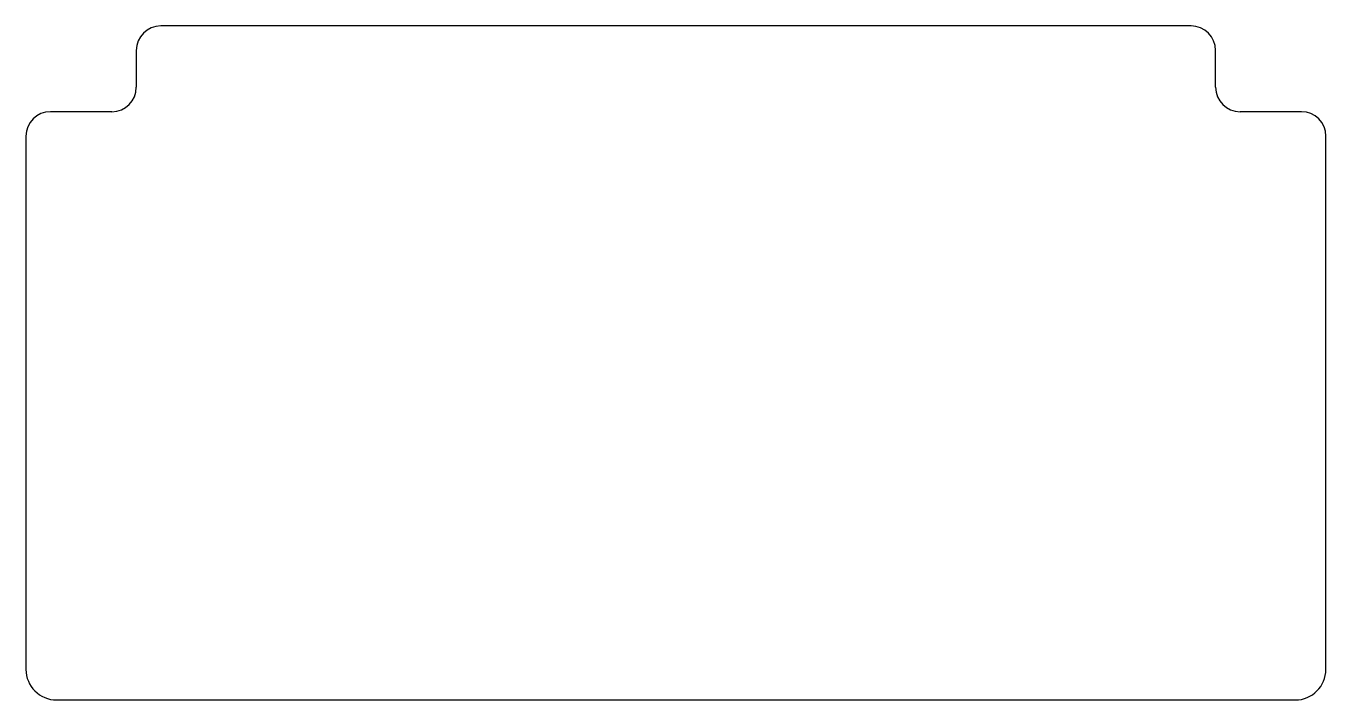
# Model space of a CAD drawing. Header units: millimetres. Extents: x -109 to -3, y 3 to 58.
import ezdxf

# ---------------------------------------------------------------- set-up
doc = ezdxf.new("R2010")
doc.units = ezdxf.units.MM

msp = doc.modelspace()

# ---------------------------------------------------------------- linework, layer by layer
at = {"color": 7, "linetype": 'Continuous', "lineweight": 25}
for p, q in [((-13.51, 57.51), (-97.51, 57.51)), ((-99.51, 55.51), (-99.51, 52.51)), ((-11.51, 52.51), (-11.51, 55.51)), ((-101.51, 50.51), (-106.51, 50.51)), ((-4.51, 50.51), (-9.51, 50.51)), ((-108.51, 48.51), (-108.51, 5.01)), ((-2.51, 5.01), (-2.51, 48.51)), ((-106.01, 2.51), (-5.01, 2.51))]:
    msp.add_line(p, q, dxfattribs=at)
for centre, radius, start, end in [((-97.51, 55.51), 2, 90, 180), ((-13.51, 55.51), 2, 0, 90), ((-101.51, 52.51), 2, 270, 0), ((-9.51, 52.51), 2, 180, 270), ((-106.51, 48.51), 2, 90, 180), ((-4.51, 48.51), 2, 0, 90), ((-106.01, 5.01), 2.5, 180.0209, 269.9791), ((-5.01, 5.01), 2.5, 270.06, 359.94)]:
    msp.add_arc(centre, radius, start, end, dxfattribs=at)

doc.saveas('drawing.dxf')
